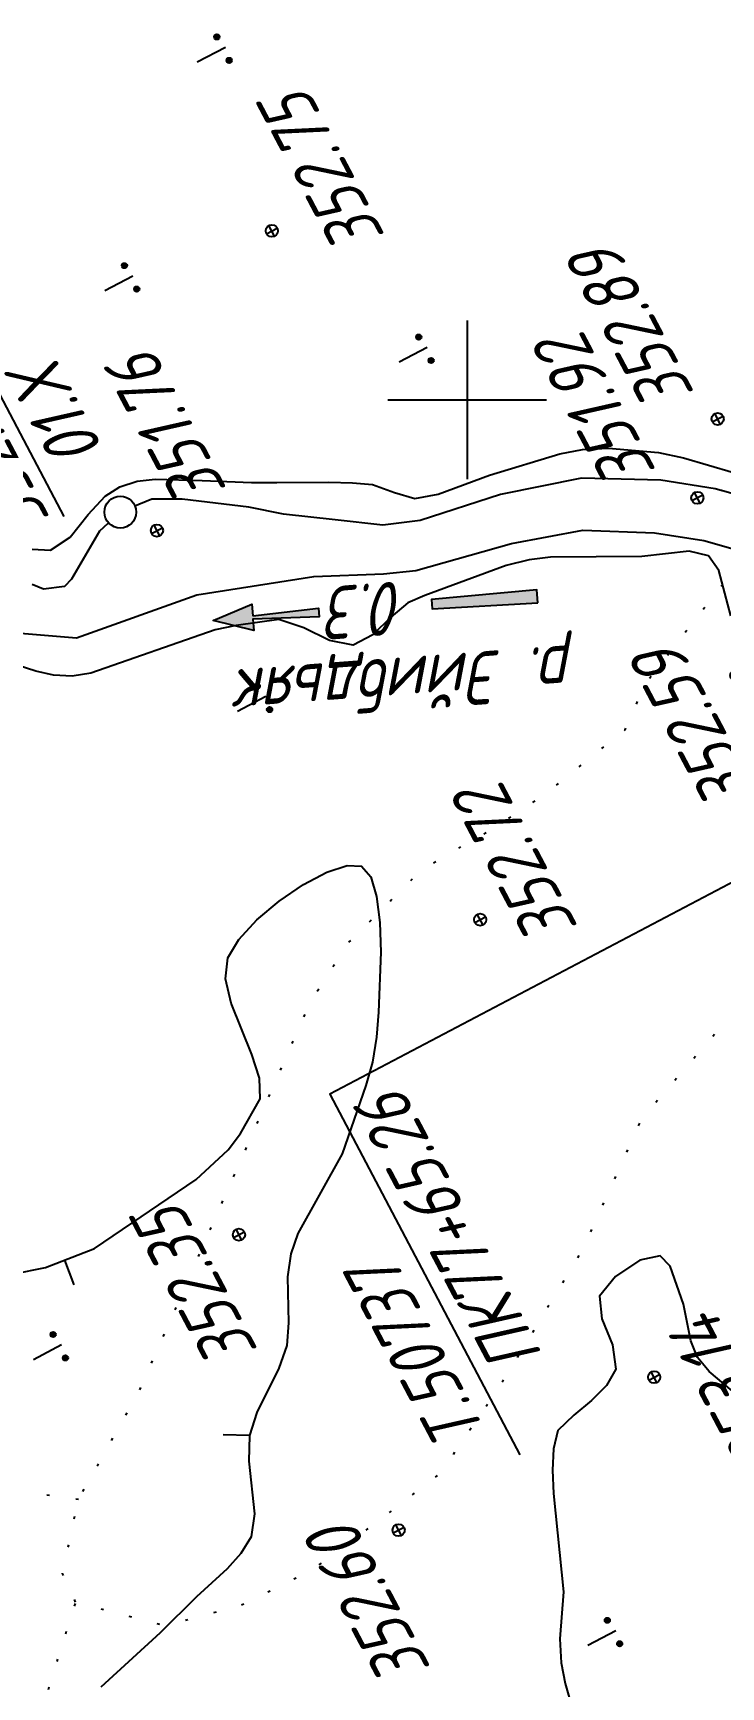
# Model space of a CAD drawing. Extents: x 1519167 to 1519613, y 2186570 to 2187012.
# Drawn here: x 1519283.6 to 1519309.6, y 2186751.3 to 2186813.9 of the extents above; entities that cross this region are included whole.
import ezdxf
from ezdxf.enums import TextEntityAlignment as Align

# ---------------------------------------------------------------- set-up
doc = ezdxf.new("R2010")
doc.units = 0
doc.linetypes.add('ИИDot', pattern=[1, 0, -1])
for name, color, linetype, lineweight in [('ИИ_ГЕОПУНКТ_025', 7, 'Continuous', 25), ('ИИ_ГЕОСЕТКА_025', 3, 'Continuous', 25), ('ИИ_ГИДРОГРАФИЯ_025', 3, 'Continuous', 25), ('ИИ_КОНТУР_025', 7, 'ИИDot', 25), ('ИИ_ОТМЕТКА_025', 7, 'Continuous', 25), ('ИИ_ПИКЕТАЖ_025', 7, 'Continuous', 25), ('ИИ_РАЗМЕР_025', 7, 'Continuous', 25), ('ИИ_РЕЛЬЕФ_025', 34, 'Continuous', 25), ('ИИ_УГОДЬЯ_025', 7, 'Continuous', 25)]:
    doc.layers.add(name, color=color, linetype=linetype, lineweight=lineweight)
doc.styles.add('VNIPISIMPLEXCUR', font='simplex.shx', dxfattribs={"width": 0.8, "oblique": 15})
doc.dimstyles.new('ИИ-1000-м-dm$2', dxfattribs={"dimtxt": 2.5, "dimasz": 2.5, "dimexe": 1.25, "dimexo": 0, "dimgap": 1, "dimtad": 2, "dimtoh": 1, "dimzin": 1, "dimdsep": 46, "dimtxsty": 'VNIPISIMPLEXCUR', "dimcen": 2.5, "dimaunit": 1, "dimazin": 0, "dimtfac": 1, "dimtmove": 1, "dimatfit": 2, "dimfxl": 1, "dimarcsym": 0})

# ---------------------------------------------------------------- blocks, each defined once
blk = doc.blocks.new('ИИ05407')
at = {"linetype": 'Continuous', "lineweight": 25}
h = blk.add_hatch(color=0, dxfattribs=at)
edge = h.paths.add_edge_path()
edge.add_arc((-0.5, 0.1), 0.1, 0, 360)
h = blk.add_hatch(color=0, dxfattribs=at)
edge = h.paths.add_edge_path()
edge.add_arc((0.5, 0.1), 0.1, 0, 360)
at = {"color": 0, "linetype": 'Continuous', "lineweight": 25}
blk.add_lwpolyline([(0, 0), (0, 1.2)], dxfattribs=at)
for centre in [(-0.5, 0.1), (0.5, 0.1)]:
    blk.add_circle(centre, 0.1, dxfattribs=at)
blk = doc.blocks.new('ИИ053296')
at = {"color": 0, "linetype": 'Continuous', "lineweight": 25}
blk.add_lwpolyline([(0, 0), (1, 0)], dxfattribs=at)
blk = doc.blocks.new('ИИ05012')
at = {"color": 0, "linetype": 'Continuous', "lineweight": 25, "flags": 128}
for points in [[(0, 3), (0, -3)], [(-3, 0), (3, 0)]]:
    blk.add_lwpolyline(points, dxfattribs=at)
blk = doc.blocks.new('PICKET')
at = {"color": 0, "linetype": 'Continuous', "lineweight": 25}
for p, q in [((-0.23, 0), (0.23, 0)), ((0, 0.23), (0, -0.23))]:
    blk.add_line(p, q, dxfattribs=at)
blk.add_circle((0, 0), 0.23, dxfattribs=at)
at = {"color": 0, "linetype": 'Continuous', "style": 'VNIPISIMPLEXCUR', "oblique": 15, "width": 0.8}
blk.add_attdef('OTMETKA', (1.25, 0.3), '', height=2, dxfattribs=at)
at = {"color": 8, "linetype": 'Continuous', "style": 'VNIPISIMPLEXCUR', "oblique": 15, "width": 0.8, "flags": 1}
blk.add_attdef('NOMER', (1.25, -2.7), '', height=2, dxfattribs=at)
blk = doc.blocks.new('ИИ050052Р')
at = {"linetype": 'Continuous', "lineweight": 25}
h = blk.add_hatch(color=0, dxfattribs=at)
edge = h.paths.add_edge_path()
edge.add_arc((0, 0), 0.15, 0, 360)
at = {"color": 0, "linetype": 'Continuous', "lineweight": 25}
for radius in [0.75, 0.15]:
    blk.add_circle((0, 0), radius, dxfattribs=at)
at = {"color": 0, "linetype": 'Continuous', "style": 'VNIPISIMPLEXCUR', "oblique": 15, "width": 0.8}
for tag, p in [('CENTRE', (1.45, 0.7)), ('HEIGHT', (1.45, -2.7))]:
    blk.add_attdef(tag, p, '', height=2, dxfattribs=at)
for tag, p in [('NUMBER', (-2, -1)), ('STATIONING', (-2, -4.4)), ('ALPHA', (-2, -7.8))]:
    blk.add_attdef(tag, text='', height=2, dxfattribs=at).set_placement(p, align=Align.RIGHT)
at = {"color": 253, "linetype": 'Continuous', "style": 'VNIPISIMPLEXCUR', "oblique": 15, "width": 0.8, "flags": 1}
blk.add_attdef('NOTE', text='', height=1.6, dxfattribs=at).set_placement((-2, -10.8), align=Align.RIGHT)
blk = doc.blocks.new('*D42')
at = {"layer": 'Defpoints', "color": 0, "transparency": 16777216}
for p in [(1519482.409, 2186840.189), (1519363.307, 2186746.816), (1519375.849, 2186713.319), (1519273.871, 2186671.021), (1519434.058, 2186602.839)]:
    blk.add_point(p, dxfattribs=at)
at = {"layer": 'ИИ_РАЗМЕР_025', "color": 0, "lineweight": -2, "transparency": 16777216}
for p, q in [((1519367.834, 2186756.781), (1519364.262, 2186763.563)), ((1519362.071, 2186747.221), (1519367.834, 2186756.781)), ((1519360.927, 2186741.642), (1519357.69, 2186747.786))]:
    blk.add_line(p, q, dxfattribs=at)
blk.add_arc((1519360.927, 2186741.642), 5.695, 59.27436, 97.55834, dxfattribs=at)
at = {"layer": 'ИИ_РАЗМЕР_025', "color": 0, "transparency": 16777216}
for points in [[(1519360.279, 2186746.97), (1519360.077, 2186747.605), (1519358.272, 2186746.68)], [(1519364.055, 2186746.79), (1519363.619, 2186746.285), (1519365.35, 2186745.23)]]:
    blk.add_solid(points, dxfattribs=at)
at = {"layer": 'ИИ_РАЗМЕР_025', "color": 0, "transparency": 16777216, "insert": (1519364.436, 2186759.605), "char_height": 2, "attachment_point": 5, "rotation": 117.7798, "style": 'VNIPISIMPLEXCUR'}
blk.add_mtext("78°44'", dxfattribs=at)
blk = doc.blocks.new('*D43')
at = {"layer": 'Defpoints', "color": 0, "transparency": 16777216}
for p in [(1519297.92, 2186946.834), (1519482.409, 2186840.189), (1519396.448, 2186775.815), (1519273.871, 2186671.021), (1519469.341, 2186621.426)]:
    blk.add_point(p, dxfattribs=at)
at = {"layer": 'ИИ_РАЗМЕР_025', "color": 0, "lineweight": -2, "transparency": 16777216}
for p, q in [((1519395.361, 2186782.255), (1519391.789, 2186789.037)), ((1519394.405, 2186776.485), (1519395.361, 2186782.255))]:
    blk.add_line(p, q, dxfattribs=at)
blk.add_arc((1519392.515, 2186767.266), 9.411, 51.24897, 105.5802, dxfattribs=at)
at = {"layer": 'ИИ_РАЗМЕР_025', "color": 0, "transparency": 16777216}
for points in [[(1519390.11, 2186776.021), (1519389.864, 2186776.641), (1519388.129, 2186775.592)], [(1519398.64, 2186774.841), (1519398.17, 2186774.369), (1519399.823, 2186773.195)]]:
    blk.add_solid(points, dxfattribs=at)
at = {"layer": 'ИИ_РАЗМЕР_025', "color": 0, "transparency": 16777216, "insert": (1519391.963, 2186785.079), "char_height": 2, "attachment_point": 5, "rotation": 117.7798, "style": 'VNIPISIMPLEXCUR'}
blk.add_mtext("78°44'", dxfattribs=at)
blk = doc.blocks.new('ИИ052131')
at = {"color": 7, "linetype": 'Continuous', "style": 'VNIPISIMPLEXCUR', "oblique": 15, "width": 0.8}
for tag, p in [('HEIGHT', (1.3, 0.7)), ('DATE', (1.3, -2.7))]:
    blk.add_attdef(tag, p, '', height=2, dxfattribs=at)
at = {"color": 0, "linetype": 'Continuous', "lineweight": 25}
blk.add_wipeout([(-0.532, -0.284), (-0.466, -0.382), (-0.382, -0.466), (-0.284, -0.532), (-0.175, -0.577), (-0.059, -0.6), (0.059, -0.6), (0.175, -0.577), (0.284, -0.532), (0.382, -0.466), (0.466, -0.382), (0.532, -0.284), (0.577, -0.175), (0.6, -0.059), (0.6, 0.059), (0.577, 0.175), (0.532, 0.284), (0.466, 0.382), (0.382, 0.466), (0.284, 0.532), (0.175, 0.577), (0.059, 0.6), (-0.059, 0.6), (-0.175, 0.577), (-0.284, 0.532), (-0.382, 0.466), (-0.466, 0.382), (-0.532, 0.284), (-0.577, 0.175), (-0.6, 0.059), (-0.6, -0.059), (-0.577, -0.175)], dxfattribs=at)
blk.add_circle((0, 0), 0.6, dxfattribs=at)
blk = doc.blocks.new('ИИ0523812')
at = {"linetype": 'Continuous', "lineweight": 25}
for points in [[(1.5, 0.062), (4, 0.167), (4, -0.167), (1.5, -0.062), (1.5, -0.5), (0, 0), (1.5, 0.5)], [(12.274, -0.25), (12.274, 0.25), (8.274, 0.172), (8.274, -0.172)]]:
    blk.add_hatch(color=0, dxfattribs=at).paths.add_polyline_path(points)
at = {"color": 0, "linetype": 'Continuous', "lineweight": 25}
for points in [[(1.5, 0.062), (4, 0.167), (4, -0.167), (1.5, -0.062), (1.5, -0.5), (0, 0), (1.5, 0.5)], [(12.274, -0.25), (12.274, 0.25), (8.274, 0.172), (8.274, -0.172)]]:
    blk.add_lwpolyline(points, close=True, dxfattribs=at)
at = {"color": 0, "linetype": 'Continuous', "style": 'VNIPISIMPLEXCUR', "oblique": 15, "width": 0.8}
blk.add_attdef('SPEED', text='', height=2, dxfattribs=at).set_placement((5.871, -0.048), align=Align.MIDDLE)

msp = doc.modelspace()

# ---------------------------------------------------------------- linework, layer by layer
at = {"layer": 'ИИ_КОНТУР_025', "flags": 128}
msp.add_lwpolyline([(1519270.279, 2186741.321), (1519274.784, 2186743.125), (1519277.156, 2186743.279), (1519280.663, 2186744.516), (1519282.261, 2186746.113), (1519283.396, 2186748.741), (1519285.216, 2186754.54)], dxfattribs=at)

# ---------------------------------------------------------------- block references
at = {"layer": 'ИИ_ГИДРОГРАФИЯ_025', "color": 7}
ref = msp.add_blockref('ИИ0523812', (1519290.409, 2186791.666), dxfattribs=dict(at, rotation=4.233301017502338))
ref.add_attrib('SPEED', '0.3', dxfattribs={"layer": '0', "color": 7, "linetype": 'Continuous', "height": 2, "rotation": 184.2333, "style": 'VNIPISIMPLEXCUR', "oblique": 15, "width": 0.8}).set_placement((1519296.267, 2186792.052), align=Align.MIDDLE)
at = {"layer": 'ИИ_РЕЛЬЕФ_025', "rotation": 291.0293833959118}
msp.add_blockref('ИИ053296', (1519284.788, 2186767.477, 352.5), dxfattribs=at)
at = {"layer": 'ИИ_УГОДЬЯ_025', "rotation": 117.7797222222222}
for p in [(1519298.493, 2186801.98), (1519284.683, 2186764.269), (1519305.614, 2186753.464)]:
    msp.add_blockref('ИИ05407', p, dxfattribs=at)

# ---------------------------------------------------------------- wipeouts: each hides what was drawn before it
at = {"lineweight": 0}
for points, layer in [([(1519294.075, 2186774.315), (1519289.718, 2186782.587), (1519287.701, 2186781.524), (1519292.058, 2186773.253)], 'ИИ_ГЕОПУНКТ_025'), ([(1519297.067, 2186806.224), (1519293.113, 2186813.731), (1519291.095, 2186812.668), (1519295.05, 2186805.161)], 'ИИ_ОТМЕТКА_025'), ([(1519311.79, 2186806.389), (1519308.288, 2186813.037), (1519306.271, 2186811.975), (1519309.773, 2186805.327)], 'ИИ_ОТМЕТКА_025'), ([(1519307.308, 2186797.336), (1519303.508, 2186804.551), (1519301.49, 2186803.489), (1519305.291, 2186796.274)], 'ИИ_ОТМЕТКА_025'), ([(1519291.095, 2186796.641), (1519287.318, 2186803.811), (1519285.301, 2186802.748), (1519289.078, 2186795.578)], 'ИИ_ОТМЕТКА_025'), ([(1519284.416, 2186795.551), (1519280.709, 2186802.586), (1519278.692, 2186801.523), (1519282.398, 2186794.488)], 'ИИ_ОТМЕТКА_025'), ([(1519306.204, 2186763.552), (1519302.452, 2186770.676), (1519300.435, 2186769.614), (1519304.187, 2186762.49)], 'ИИ_ОТМЕТКА_025'), ([(1519296.703, 2186758.268), (1519292.761, 2186765.752), (1519290.744, 2186764.689), (1519294.686, 2186757.205)], 'ИИ_ОТМЕТКА_025'), ([(1519315.608, 2186790.084), (1519311.535, 2186797.816), (1519309.518, 2186796.753), (1519313.591, 2186789.022)], 'ИИ_ПИКЕТАЖ_025'), ([(1519332.549, 2186735.031), (1519309.063, 2186779.613), (1519307.046, 2186778.551), (1519330.532, 2186733.968)], 'ИИ_ПИКЕТАЖ_025')]:
    msp.add_wipeout(points, dxfattribs=at).dxf.layer = layer

# ---------------------------------------------------------------- next in the draw order: linework, layer by layer
at = {"layer": 'ИИ_РЕЛЬЕФ_025', "elevation": 353}
msp.add_lwpolyline([(1519310.243, 2186762.328), (1519309.139, 2186763.263), (1519308.699, 2186763.794), (1519308.448, 2186764.425), (1519308.165, 2186765.812), (1519307.66, 2186767.25), (1519307.294, 2186767.645), (1519306.525, 2186767.471), (1519305.604, 2186766.857), (1519305.002, 2186766.112), (1519305.084, 2186765.264), (1519305.493, 2186764.281), (1519305.614, 2186763.359), (1519305.265, 2186762.743), (1519304.692, 2186762.171), (1519304.033, 2186761.613), (1519303.426, 2186761.04), (1519303.261, 2186760.345), (1519303.216, 2186759.541), (1519303.257, 2186758.659), (1519303.641, 2186754.931), (1519303.501, 2186753.158), (1519303.543, 2186752.255), (1519303.694, 2186751.473), (1519303.922, 2186750.673)], dxfattribs=at)

# ---------------------------------------------------------------- next in the draw order: block references
at = {"layer": 'ИИ_ГЕОСЕТКА_025'}
msp.add_blockref('ИИ05012', (1519300, 2186800), dxfattribs=at)
at = {"layer": 'ИИ_ОТМЕТКА_025'}
ref = msp.add_blockref('PICKET', (1519292.62, 2186806.39, 352.75), dxfattribs=dict(at, rotation=117.7797222222222))
ref.add_attrib('OTMETKA', '352.75', (1519296.926, 2186806.192, 352.75), dxfattribs={"layer": '0', "color": 0, "linetype": 'Continuous', "height": 2, "rotation": 117.77972, "style": 'VNIPISIMPLEXCUR', "oblique": 15, "width": 0.8})
ref = msp.add_blockref('PICKET', (1519307.06, 2186763.05, 353.14), dxfattribs=dict(at, rotation=117.7797222222222))
ref.add_attrib('OTMETKA', '353.14', (1519312.204, 2186760.198, 353.14), dxfattribs={"layer": '0', "color": 0, "linetype": 'Continuous', "height": 2, "rotation": 117.77972, "style": 'VNIPISIMPLEXCUR', "oblique": 15, "width": 0.8})
ref = msp.add_blockref('PICKET', (1519297.41, 2186757.27, 352.6), dxfattribs=dict(at, rotation=117.7797222222222))
ref.add_attrib('OTMETKA', '352.60', (1519298.658, 2186752.041, 352.6), dxfattribs={"layer": '0', "color": 0, "linetype": 'Continuous', "height": 2, "rotation": 117.77972, "style": 'VNIPISIMPLEXCUR', "oblique": 15, "width": 0.8})
at = {"layer": 'ИИ_РЕЛЬЕФ_025', "rotation": 178.3958708259119}
msp.add_blockref('ИИ053296', (1519291.779, 2186760.847, 352.5), dxfattribs=at)
at = {"layer": 'ИИ_УГОДЬЯ_025', "rotation": 117.7797222222222}
for p in [(1519290.867, 2186813.326), (1519287.377, 2186804.68)]:
    msp.add_blockref('ИИ05407', p, dxfattribs=at)

# ---------------------------------------------------------------- next in the draw order: wipeouts: each hides what was drawn before it
at = {"lineweight": 0}
for points, layer in [([(1519297.046, 2186775.66), (1519290.096, 2186788.852), (1519288.079, 2186787.789), (1519295.028, 2186774.597)], 'ИИ_ГЕОПУНКТ_025'), ([(1519309.519, 2186800.595), (1519305.6, 2186808.035), (1519303.583, 2186806.972), (1519307.502, 2186799.532)], 'ИИ_ОТМЕТКА_025'), ([(1519286.414, 2186798.186), (1519283.986, 2186802.795), (1519281.969, 2186801.732), (1519284.397, 2186797.124)], 'ИИ_ОТМЕТКА_025'), ([(1519310.346, 2186786.68), (1519306.427, 2186794.12), (1519304.41, 2186793.057), (1519308.329, 2186785.617)], 'ИИ_ОТМЕТКА_025')]:
    msp.add_wipeout(points, dxfattribs=at).dxf.layer = layer

# ---------------------------------------------------------------- next in the draw order: linework, layer by layer
at = {"layer": 'ИИ_ГИДРОГРАФИЯ_025', "flags": 128}
for points in [[(1519311.277, 2186796.1), (1519309.37, 2186796.639), (1519307.312, 2186796.961), (1519304.318, 2186797.04), (1519301.261, 2186796.424), (1519298.218, 2186795.447), (1519296.82, 2186795.261), (1519295.013, 2186795.462), (1519293.064, 2186795.682), (1519291.758, 2186795.951), (1519289.233, 2186796.246), (1519288.094, 2186796.246), (1519286.897, 2186795.757), (1519286.118, 2186795.034), (1519285.051, 2186793.223), (1519284.793, 2186792.948), (1519283.992, 2186792.84), (1519283.571, 2186793.017)], [(1519282.678, 2186791.223), (1519285.247, 2186791.007), (1519289.785, 2186792.625), (1519294.21, 2186793.321), (1519296.836, 2186793.424), (1519298.06, 2186793.555), (1519301.669, 2186794.575), (1519304.365, 2186795.077), (1519307.076, 2186794.974), (1519308.942, 2186794.681), (1519310.575, 2186794.22)]]:
    msp.add_lwpolyline(points, dxfattribs=at)
at = {"layer": 'ИИ_ОТМЕТКА_025'}
msp.add_lwpolyline([(1519284.774, 2186795.587), (1519281.073, 2186802.613)], dxfattribs=at)
at = {"layer": 'ИИ_РЕЛЬЕФ_025', "elevation": 352.5}
for points in [[(1519283.571, 2186794.361), (1519284.262, 2186794.319), (1519285.011, 2186794.813), (1519285.691, 2186795.666), (1519286.331, 2186796.359), (1519286.884, 2186796.713), (1519287.537, 2186796.926), (1519288.218, 2186796.999), (1519289.99, 2186796.957), (1519291.852, 2186796.874), (1519292.805, 2186796.873), (1519294.772, 2186796.894), (1519295.666, 2186796.871), (1519296.422, 2186796.796), (1519297.254, 2186796.494), (1519298.024, 2186796.274), (1519298.904, 2186796.435), (1519300.844, 2186797.152), (1519303.5, 2186797.96), (1519304.357, 2186798.122), (1519305.332, 2186798.178), (1519307.222, 2186798.018), (1519308.173, 2186797.813), (1519310.061, 2186797.257)], [(1519309.961, 2186791.841), (1519309.508, 2186793.549), (1519309.119, 2186794.11), (1519308.379, 2186794.285), (1519306.593, 2186794.08), (1519303.147, 2186794.057), (1519302.335, 2186793.957), (1519301.467, 2186793.741), (1519298.397, 2186792.611), (1519297.761, 2186792.333), (1519297.121, 2186791.788), (1519296.438, 2186791.123), (1519295.693, 2186790.728), (1519294.797, 2186790.902), (1519293.83, 2186791.383), (1519292.882, 2186791.7), (1519291.28, 2186791.466), (1519290.484, 2186791.308), (1519285.787, 2186789.666), (1519285.079, 2186789.554), (1519284.373, 2186789.59), (1519283.708, 2186789.739), (1519283.045, 2186789.964)]]:
    msp.add_lwpolyline(points, dxfattribs=at)

# ---------------------------------------------------------------- next in the draw order: block references
at = {"layer": 'ИИ_ОТМЕТКА_025', "rotation": 117.7797222222222}
msp.add_blockref('PICKET', (1519309.46, 2186799.28, 352.89), dxfattribs=at).add_auto_attribs({'OTMETKA': '352.89'})
at = {"layer": 'ИИ_ОТМЕТКА_025'}
ref = msp.add_blockref('PICKET', (1519308.693, 2186796.299, 351.92), dxfattribs=dict(at, rotation=117.7797222222222))
ref.add_attrib('OTMETKA', '351.92', (1519307.167, 2186797.305, 354.11), dxfattribs={"layer": '0', "color": 0, "linetype": 'Continuous', "height": 2, "rotation": 117.77972, "style": 'VNIPISIMPLEXCUR', "oblique": 15, "width": 0.8})
ref = msp.add_blockref('PICKET', (1519310.167, 2186789.582, 352.59), dxfattribs=dict(at, rotation=117.7797222222222))
ref.add_attrib('OTMETKA', '352.59', (1519310.986, 2186785.165, 352.59), dxfattribs={"layer": '0', "color": 0, "linetype": 'Continuous', "height": 2, "rotation": 117.77972, "style": 'VNIPISIMPLEXCUR', "oblique": 15, "width": 0.8})
ref = msp.add_blockref('PICKET', (1519300.49, 2186780.35, 352.72), dxfattribs=dict(at, rotation=117.7797222222222))
ref.add_attrib('OTMETKA', '352.72', (1519304.216, 2186780.06, 352.72), dxfattribs={"layer": '0', "color": 0, "linetype": 'Continuous', "height": 2, "rotation": 117.77972, "style": 'VNIPISIMPLEXCUR', "oblique": 15, "width": 0.8})
at = {"layer": 'ИИ_УГОДЬЯ_025', "rotation": 117.7797222222222}
msp.add_blockref('ИИ05407', (1519292.392, 2186788.781), dxfattribs=at)

# ---------------------------------------------------------------- next in the draw order: texts
at = {"layer": 'ИИ_ГИДРОГРАФИЯ_025', "color": 7, "style": 'VNIPISIMPLEXCUR', "oblique": 15, "width": 0.8}
msp.add_text('р. Эйибдьяк', height=2, rotation=184.23333, dxfattribs=at).set_placement((1519304.025, 2186790.753))

# ---------------------------------------------------------------- next in the draw order: wipeouts: each hides what was drawn before it
at = {"lineweight": 0}
for points in [[(1519298.987, 2186780.3), (1519295.044, 2186787.785), (1519293.027, 2186786.722), (1519296.969, 2186779.237)], [(1519290.674, 2186769.438), (1519286.719, 2186776.945), (1519284.702, 2186775.882), (1519288.656, 2186768.375)]]:
    msp.add_wipeout(points, dxfattribs=at).dxf.layer = 'ИИ_ОТМЕТКА_025'

# ---------------------------------------------------------------- next in the draw order: linework, layer by layer
at = {"layer": 'ИИ_ГЕОПУНКТ_025'}
msp.add_lwpolyline([(1519333.32, 2186794.04), (1519294.811, 2186773.754), (1519301.993, 2186760.12)], dxfattribs=at)
at = {"layer": 'ИИ_КОНТУР_025', "flags": 128}
for points in [[(1519285.316, 2186758.426), (1519282.366, 2186758.837), (1519278.843, 2186757.698), (1519276.149, 2186755.421), (1519273.248, 2186753.04), (1519270.762, 2186752.005), (1519267.239, 2186751.383), (1519264.027, 2186751.487), (1519262.265, 2186752.833), (1519253.61, 2186757.591), (1519249.56, 2186761.914), (1519248.938, 2186762.796), (1519248.315, 2186764.403), (1519248.315, 2186765.491), (1519248.782, 2186766.425), (1519250.235, 2186768.135), (1519254.697, 2186770.831), (1519257.499, 2186771.868), (1519260.457, 2186772.698), (1519266.899, 2186774.642), (1519268.663, 2186775.783), (1519269.493, 2186777.131), (1519269.597, 2186778.479), (1519269.545, 2186780.708), (1519268.85, 2186783.119), (1519267.242, 2186786.23), (1519264.951, 2186787.476), (1519264.233, 2186787.439), (1519263.478, 2186787.007), (1519262.435, 2186785.678), (1519260.308, 2186781.606), (1519257.755, 2186778.768), (1519255.85, 2186777.439), (1519253.153, 2186776.576), (1519250.457, 2186776.576), (1519247.365, 2186777.151), (1519245.352, 2186777.977), (1519243.949, 2186779.486), (1519243.554, 2186780.6), (1519243.482, 2186782.037), (1519245.869, 2186789.525), (1519247.386, 2186792.051), (1519250.636, 2186795.154), (1519254.465, 2186796.886), (1519257.138, 2186798.258), (1519260.532, 2186800.279), (1519263.35, 2186803.021), (1519265.155, 2186806.558), (1519269.327, 2186820.382), (1519270.053, 2186823.829), (1519270.325, 2186827.185), (1519269.236, 2186829.816), (1519266.694, 2186830.904), (1519261.065, 2186830.904), (1519255.891, 2186829.453), (1519250.444, 2186828.455), (1519246.722, 2186829.543), (1519245.178, 2186830.995), (1519244.361, 2186834.26), (1519244.271, 2186837.979), (1519244.634, 2186840.882), (1519245.905, 2186843.785), (1519253.892, 2186850.456), (1519258.068, 2186852.996), (1519260.065, 2186855.354), (1519261.336, 2186857.712), (1519260.428, 2186859.436), (1519258.25, 2186859.98), (1519255.163, 2186859.98), (1519249.171, 2186859.345), (1519242.09, 2186859.889), (1519238.822, 2186859.345), (1519236.008, 2186857.894), (1519234.283, 2186853.449), (1519234.283, 2186851.453), (1519234.192, 2186847.734), (1519235.723, 2186819.73), (1519241.168, 2186799.189), (1519241.168, 2186795.379), (1519240.532, 2186792.477), (1519239.171, 2186790.662), (1519236.719, 2186789.302), (1519233.088, 2186788.485), (1519230.092, 2186788.304), (1519224.396, 2186786.213)], [(1519328.527, 2186797.334), (1519327.666, 2186787.429), (1519326.639, 2186787.25), (1519321.72, 2186785.268), (1519314.547, 2186781.196), (1519311.135, 2186778.104), (1519306.559, 2186772.775), (1519304.365, 2186767.893), (1519301.173, 2186762.611), (1519298.979, 2186759.423), (1519296.785, 2186757.729), (1519294.092, 2186755.736), (1519291.499, 2186754.44), (1519288.607, 2186753.643), (1519285.216, 2186754.54), (1519284.717, 2186755.636), (1519285.316, 2186758.426), (1519287.61, 2186762.512), (1519294.092, 2186777.259), (1519295.488, 2186779.452), (1519298.281, 2186782.242), (1519300.874, 2186783.736), (1519302.869, 2186785.032), (1519305.96, 2186787.523), (1519306.758, 2186789.317), (1519310.575, 2186794.22)]]:
    msp.add_lwpolyline(points, dxfattribs=at)
at = {"layer": 'ИИ_РЕЛЬЕФ_025', "elevation": 352.5}
msp.add_lwpolyline([(1519280.316, 2186766.448), (1519284.08, 2186767.204), (1519285.919, 2186767.911), (1519289.768, 2186770.524), (1519290.978, 2186771.65), (1519291.444, 2186772.266), (1519292.187, 2186773.574), (1519292.153, 2186774.354), (1519291.867, 2186775.257), (1519291.09, 2186777.195), (1519290.875, 2186778.11), (1519290.96, 2186778.909), (1519291.378, 2186779.605), (1519292.056, 2186780.341), (1519292.9, 2186781.053), (1519293.813, 2186781.676), (1519294.699, 2186782.146), (1519295.462, 2186782.399), (1519296.008, 2186782.37), (1519296.355, 2186781.969), (1519296.579, 2186781.227), (1519296.7, 2186780.243), (1519296.738, 2186779.12), (1519296.655, 2186776.853), (1519296.575, 2186775.911), (1519296.42, 2186774.968), (1519296.173, 2186774.077), (1519295.276, 2186771.496), (1519293.604, 2186768.479), (1519293.336, 2186767.719), (1519293.219, 2186766.851), (1519293.248, 2186765.106), (1519293.185, 2186764.245), (1519292.889, 2186763.391), (1519292.058, 2186761.717), (1519291.779, 2186760.847), (1519291.747, 2186759.883), (1519291.968, 2186757.885), (1519291.843, 2186757.015), (1519291.446, 2186756.382), (1519290.937, 2186755.81), (1519289.78, 2186754.743), (1519288.409, 2186753.385), (1519286.168, 2186751.329)], dxfattribs=at)

# ---------------------------------------------------------------- next in the draw order: block references
at = {"layer": 'ИИ_ГЕОПУНКТ_025'}
ref = msp.add_blockref('ИИ050052Р', (1519333.32, 2186794.04, 352.62), dxfattribs=dict(at, rotation=117.7797222222222))
ref.add_attrib('NUMBER', 'Т.50737', dxfattribs={"layer": '0', "color": 0, "linetype": 'Continuous', "height": 2, "rotation": 117.77972, "style": 'VNIPISIMPLEXCUR', "oblique": 15, "width": 0.8}).set_placement((1519297.224, 2186767.64), align=Align.RIGHT)
ref.add_attrib('CENTRE', '353.01', (1519341.233, 2186788.329, 176.31), dxfattribs={"layer": '0', "color": 0, "linetype": 'Continuous', "height": 2, "rotation": 117.77972, "style": 'VNIPISIMPLEXCUR', "oblique": 15, "width": 0.8})
ref.add_attrib('HEIGHT', '352.62', (1519344.081, 2186789.636, 176.31), dxfattribs={"layer": '0', "color": 0, "linetype": 'Continuous', "height": 2, "rotation": 117.77972, "style": 'VNIPISIMPLEXCUR', "oblique": 15, "width": 0.8})
ref.add_attrib('STATIONING', 'ПК77+65.26', dxfattribs={"layer": '0', "color": 0, "linetype": 'Continuous', "height": 2, "rotation": 117.77972, "style": 'VNIPISIMPLEXCUR', "oblique": 15, "width": 0.8}).set_placement((1519297.531, 2186774.041), align=Align.RIGHT)
at = {"layer": 'ИИ_ОТМЕТКА_025'}
ref = msp.add_blockref('PICKET', (1519291.38, 2186768.44, 352.35), dxfattribs=dict(at, rotation=117.7797222222222))
ref.add_attrib('OTMETKA', '352.35', (1519292.131, 2186764.058, 352.35), dxfattribs={"layer": '0', "color": 0, "linetype": 'Continuous', "height": 2, "rotation": 117.77972, "style": 'VNIPISIMPLEXCUR', "oblique": 15, "width": 0.8})

# ---------------------------------------------------------------- next in the draw order: dimensions: what is measured, and where the dimension line sits
at = {"layer": 'ИИ_РАЗМЕР_025'}
for base, line1, picture, middle in [((1519396.448, 2186775.815), ((1519469.341, 2186621.426), (1519297.92, 2186946.834)), '*D43', (1519391.963, 2186785.079)), ((1519363.307, 2186746.816), ((1519434.058, 2186602.839), (1519375.849, 2186713.319)), '*D42', (1519364.436, 2186759.605))]:
    dim = msp.add_angular_dim_2l(base=base, line1=line1, line2=((1519273.871, 2186671.021), (1519482.409, 2186840.189)), dimstyle='ИИ-1000-м-dm$2', override={"dimtxt": 2, "dimasz": 2, "dimgap": 0.5}, dxfattribs=at)
    dim.commit()
    dim.dimension.update_dxf_attribs({"geometry": picture, "text_midpoint": middle, "dimtype": 162})

# ---------------------------------------------------------------- next in the draw order: block references
at = {"layer": 'ИИ_ОТМЕТКА_025', "color": 3}
ref = msp.add_blockref('ИИ052131', (1519286.897, 2186795.757, 352.31), dxfattribs=dict(at, rotation=117.7797222222222))
ref.add_attrib('HEIGHT', '352.31', (1519284.274, 2186795.519, 352.43), dxfattribs={"layer": '0', "color": 7, "linetype": 'Continuous', "height": 2, "rotation": 117.77972, "style": 'VNIPISIMPLEXCUR', "oblique": 15, "width": 0.8})
ref.add_attrib('DATE', '01.X', (1519286.308, 2186798.087, 352.43), dxfattribs={"layer": '0', "color": 7, "linetype": 'Continuous', "height": 2, "rotation": 117.77972, "style": 'VNIPISIMPLEXCUR', "oblique": 15, "width": 0.8})

# ---------------------------------------------------------------- next in the draw order: block references
at = {"layer": 'ИИ_ОТМЕТКА_025'}
ref = msp.add_blockref('PICKET', (1519288.283, 2186795.059, 351.76), dxfattribs=dict(at, rotation=117.7797222222222))
ref.add_attrib('OTMETKA', '351.76', (1519290.954, 2186796.609, 354.21), dxfattribs={"layer": '0', "color": 0, "linetype": 'Continuous', "height": 2, "rotation": 117.77972, "style": 'VNIPISIMPLEXCUR', "oblique": 15, "width": 0.8})

doc.saveas('drawing.dxf')
